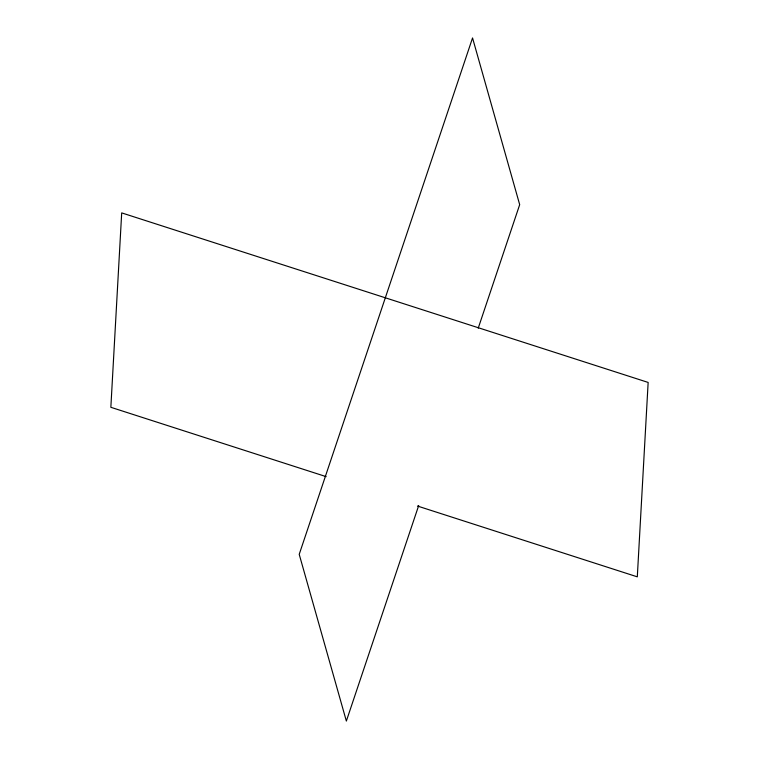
<?xml version="1.0" encoding="UTF-8"?>
<svg xmlns="http://www.w3.org/2000/svg" width="759" height="759" viewBox="0 0 759 759"><rect width="100%" height="100%" fill="white"/><g stroke="black" fill="none" stroke-linecap="round" stroke-linejoin="round"><path stroke-width="1.14" d="M418.702 505.513L346.36 721.05L299.217 554.345L472.544 37.95L519.687 204.655L478.236 328.144M326.171 476.643L110.852 407.298L121.696 212.89L648.148 382.432L637.304 576.84L417.478 506.044"/></g></svg>
